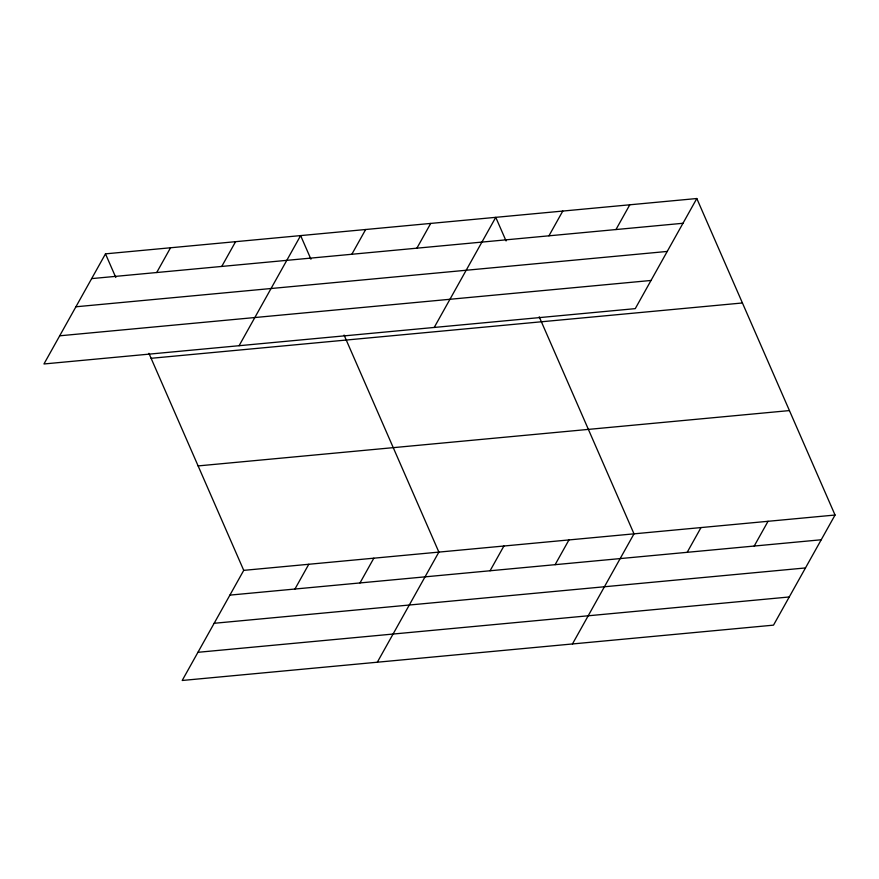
<?xml version="1.0" encoding="UTF-8"?>
<svg xmlns="http://www.w3.org/2000/svg" width="879" height="879" viewBox="0 0 879 879"><rect width="100%" height="100%" fill="white"/><g stroke="black" fill="none" stroke-linecap="round" stroke-linejoin="round"><path stroke-width="1.32" d="M105.491 253.855L43.95 363.972L635.264 308.639L696.805 198.522L105.491 253.855L115.808 277.478M156.704 272.523L170.537 247.768M221.75 266.436L235.583 241.681M239.088 345.711L300.629 235.594L310.946 259.217M351.842 254.262L365.675 229.507M416.888 248.175L430.721 223.42M148.936 353.325L243.736 570.361L182.195 680.478L773.509 625.145L835.05 515.028L696.805 198.522M434.215 327.449L495.756 217.333L506.084 240.956M294.948 589.029L308.782 564.274M548.946 235.814L562.78 211.059M359.994 582.942L373.828 558.187M615.959 229.54L629.793 204.796M377.322 662.217L438.874 552.1L344.074 335.064M490.075 570.768L503.909 546.013M555.121 564.681L568.955 539.926M572.46 643.955L634.001 533.839L539.212 316.803M687.18 552.32L701.013 527.565M754.204 546.046L768.037 521.291M91.658 278.61L682.972 223.277M75.913 306.782L667.227 251.438M59.695 335.8L651.009 280.467M151.111 358.302L742.425 302.969M198.116 465.914L789.43 410.581M243.736 570.361L835.05 515.028M229.902 595.116L821.217 539.772M214.157 623.288L805.472 567.944M197.94 652.306L789.254 596.973"/></g></svg>
